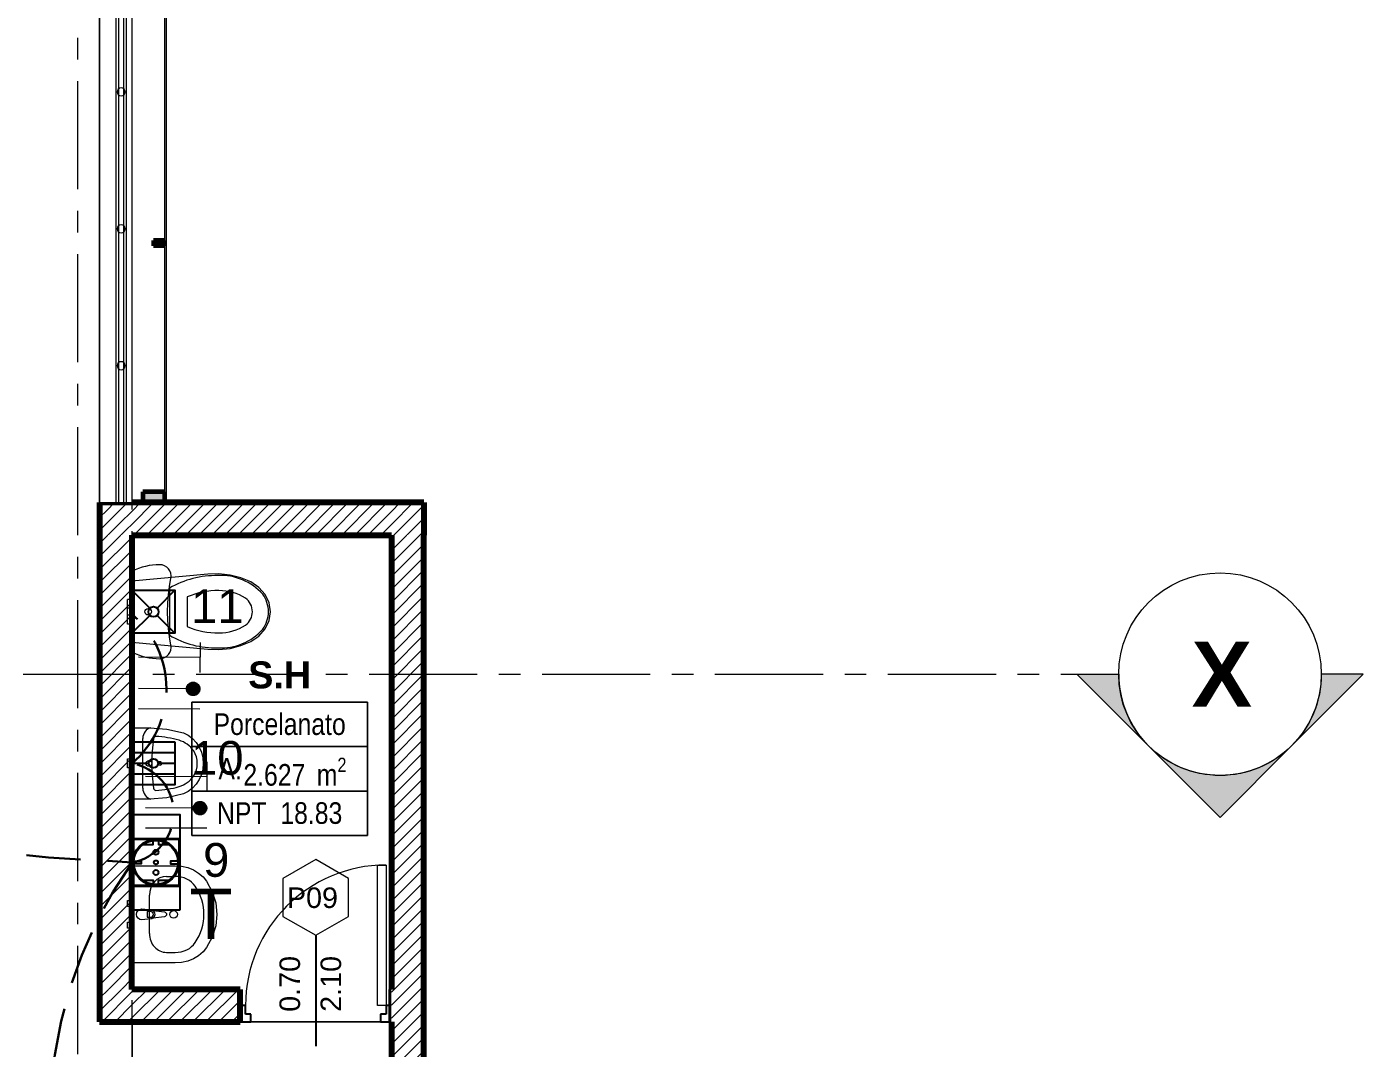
# Model space of a CAD drawing. Header units: inches. Extents: x -19 to 5698, y -728 to 92.
# Drawn here: x 421.08 to 427.27, y 32.68 to 37.4 of the extents above; entities that cross this region are included whole.
import ezdxf
from ezdxf.enums import TextEntityAlignment as Align

# ---------------------------------------------------------------- set-up
doc = ezdxf.new("R2010")
doc.units = ezdxf.units.IN
doc.header["$MEASUREMENT"] = 0
doc.set_wipeout_variables(frame=1)
for name, pattern in [('HIDDEN', [0.375, 0.25, -0.125]), ('Hidden Line', [0.195611, 0.141111, -0.0545]), ('Punto & Raya', [0.65, 0.5, -0.075, 0, -0.075]), ('RAYITAS', [0.375, 0.25, -0.125]), ('Wipeout_Contour', [1, 0, -1])]:
    doc.linetypes.add(name, pattern=pattern)
doc.layers.get('0').update_dxf_attribs({"color": 61})
for name, color, linetype, lineweight in [('00 conduct tomacorr', 120, 'HIDDEN', 30), ('00 IE LUZ EMERGENCIA', 253, 'Continuous', 0), ('T-TECHO-E', 150, 'Continuous', 20), ('TOMACORRIENTE', 22, 'RAYITAS', 9)]:
    doc.layers.add(name, color=color, linetype=linetype, lineweight=lineweight)
for name, color, linetype in [('02 _ ARQ _ ALB _ Ejes Generales', 251, 'Continuous'), ('02 _ ARQ _ ALB _ Muros Interiores', 7, 'Continuous'), ('02 _ ARQ _ ZON _ Espacio.3D', 7, 'Continuous'), ('08 _ STR _ EXT _ 07 Losa Aligerada', 7, 'Continuous'), ('08 _ STR _ EXT _ 09 Vigas', 251, 'Continuous'), ('Acabado - Muros', 7, 'Continuous'), ('Estructura - 04 MURO', 7, 'Continuous'), ('Fluxometro E. Baño', 140, 'Continuous'), ('Fluxometro E. Mingitorio', 117, 'Continuous'), ('Interior - Escaleras & Barandillas', 7, 'Continuous'), ('Interior - Sanitarios', 7, 'Continuous'), ('Marcador - Secciones', 7, 'Continuous'), ('TOMA. HYDROBOX SHUKO S', 7, 'Continuous')]:
    doc.layers.add(name, color=color, linetype=linetype)
doc.styles.add('Annotative', font='arial.ttf')
doc.styles.add('Arial', font='arial.ttf')
doc.styles.add('Estilo_Generado_1', font='swisseb.ttf')
doc.styles.add('Estilo_Generado_4', font='swisse.ttf')
doc.styles.add('Estilo_Generado_8', font='arialbd.ttf')
doc.styles.add('Estilo_Generado_9', font='ARIALN.TTF')
pattern_1 = [(45, (370.000076, 2e-08), (-0.030052038, 0.030052038), [])]

# ---------------------------------------------------------------- blocks, each defined once
blk = doc.blocks.new('TOMA. HYDROBOX SHUKO')
at = {"true_color": 0xafd9aa}
h = blk.add_hatch(dxfattribs=at)
h.set_pattern_fill('ANSI31', color=9, scale=0.67)
h.set_pattern_definition([(45, (0, 0), (-1.5041929, 1.5041929), [])])
edge = h.paths.add_edge_path()
edge.add_arc((53447.4624, 40916.352), 0.008, 0, 360)
edge = h.paths.add_edge_path()
edge.add_arc((53447.4942, 40916.3521), 0.00644, 0, 360)
edge = h.paths.add_edge_path()
edge.add_arc((53447.5258, 40916.352), 0.008, 0, 360)
at = {"color": 32, "true_color": 0xcd6928}
blk.add_lwpolyline([(53447.6441, 40916.427), (53447.6441, 40916.277), (53447.3441, 40916.277), (53447.3441, 40916.427)], close=True, dxfattribs=at)
for points in [[(53447.4199, 40916.277), (53447.5683, 40916.277), (53447.5683, 40916.427), (53447.4199, 40916.427), (53447.4199, 40916.277)], [(53447.4216, 40916.2794), (53447.4216, 40916.4245), (53447.5666, 40916.4245), (53447.5666, 40916.2794), (53447.4216, 40916.2794)], [(53447.4899, 40916.421), (53447.4899, 40916.3978), (53447.4983, 40916.3978), (53447.4983, 40916.421)], [(53447.4254, 40916.3603), (53447.4382, 40916.3603), (53447.4382, 40916.3928)], [(53447.5628, 40916.3603), (53447.55, 40916.3603), (53447.55, 40916.3928)], [(53447.4382, 40916.3111), (53447.4382, 40916.3436), (53447.4254, 40916.3436)], [(53447.55, 40916.3111), (53447.55, 40916.3436), (53447.5628, 40916.3436)], [(53447.4899, 40916.2829), (53447.4899, 40916.3061), (53447.4983, 40916.3061), (53447.4983, 40916.2829)]]:
    blk.add_lwpolyline(points, dxfattribs=at)
for centre, radius in [((53447.4941, 40916.352), 0.0725), ((53447.4941, 40916.352), 0.0692), ((53447.4624, 40916.352), 0.008), ((53447.4942, 40916.3521), 0.00644), ((53447.5258, 40916.352), 0.008)]:
    blk.add_circle(centre, radius, dxfattribs=at)
at = {"color": 30, "true_color": 0xf8991e, "style": 'Arial'}
blk.add_text('T', height=0.1588, rotation=90, dxfattribs=at).set_placement((53447.6558, 40916.525), align=Align.MIDDLE_CENTER)
blk = doc.blocks.new('Flux E Baño')
at = {"layer": 'Fluxometro E. Baño'}
for p, q in [((-0.075, 0.15), (-0.0126, 0.0876)), ((0.075, 0.15), (0.0126, 0.0876)), ((-0.0126, 0.0624), (-0.075, 0)), ((0.0126, 0.0624), (0.075, 0))]:
    blk.add_line(p, q, dxfattribs=at)
blk.add_lwpolyline([(-0.075, 0.15), (0.075, 0.15), (0.075, 0), (-0.075, 0)], close=True, dxfattribs=at)
at = {"layer": 'Fluxometro E. Baño', "color": 242, "true_color": 0xcd2027}
blk.add_circle((0, 0.075), 0.0178, dxfattribs=at)
blk = doc.blocks.new('Flux E Mingitorio')
at = {"layer": 'Fluxometro E. Mingitorio'}
for p, q in [((-0.0382, 0), (-0.0382, 0.15)), ((0, 0.15), (0, 0.0908)), ((0.0377, 0.15), (0.0377, 0)), ((0, 0.0592), (0, 0))]:
    blk.add_line(p, q, dxfattribs=at)
blk.add_lwpolyline([(-0.075, 0.15), (0.075, 0.15), (0.075, 0), (-0.075, 0)], close=True, dxfattribs=at)
at = {"layer": 'Fluxometro E. Mingitorio', "color": 242, "true_color": 0xcd2027}
blk.add_circle((0, 0.075), 0.0158, dxfattribs=at)
blk = doc.blocks.new('a')
at = {"layer": 'TOMACORRIENTE', "ltscale": 0.05}
h = blk.add_hatch(color=4, dxfattribs=at)
edge = h.paths.add_edge_path()
edge.add_arc((0, 0.0752), 0.0211, 0, 360)
at = {"layer": 'TOMACORRIENTE', "color": 4}
for p, q in [((-0.1455, 0.0963), (-0.0515, 0.0963)), ((-0.0985, 0.0963), (-0.0985, -0.0966)), ((0, 0.0963), (0, -0.0963)), ((0.0623, -0.0963), (0.0623, 0.0963))]:
    blk.add_line(p, q, dxfattribs=at)
blk.add_circle((0, 0.0752), 0.0211, dxfattribs=at)
blk = doc.blocks.new('CABLE 3FACE')
at = {"layer": 'T-TECHO-E', "rotation": 59.94170052614085}
blk.add_blockref('a', (0, 0), dxfattribs=at)

msp = doc.modelspace()

# ---------------------------------------------------------------- hatches: boundary and pattern name
at = {"layer": 'Acabado - Muros', "linetype": 'Continuous', "lineweight": 9}
for points in [[(421.7301, 37.5955), (421.7201, 37.5955), (421.7201, 36.4055), (421.7301, 36.4055)], [(421.7301, 36.3955), (421.7201, 36.3955), (421.7201, 35.2305), (421.7301, 35.2305)]]:
    msp.add_hatch(color=250, dxfattribs=at).paths.add_polyline_path(points)
at = {"layer": 'Acabado - Muros', "linetype": 'Continuous', "lineweight": 0}
for points in [[(421.6701, 36.413), (421.6701, 36.388), (421.7201, 36.388), (421.7201, 36.413)], [(421.6201, 35.2505), (421.6201, 35.2005), (421.7201, 35.2005), (421.7201, 35.2505)]]:
    msp.add_hatch(color=254, dxfattribs=at).paths.add_polyline_path(points)
at = {"layer": 'Marcador - Secciones', "linetype": 'Continuous', "lineweight": 13}
for points in [[(425.9403, 34.4067), (426.2716, 34.0755, -0.198912), (426.1344, 34.4067)], [(427.2653, 34.4067), (427.0713, 34.4067, -0.198912), (426.9341, 34.0755)], [(426.9341, 34.0755, -0.414214), (426.2716, 34.0755), (426.6028, 33.7442)]]:
    msp.add_hatch(color=7, dxfattribs=at).paths.add_polyline_path(points)

# ---------------------------------------------------------------- linework, layer by layer
at = {"layer": '02 _ ARQ _ ALB _ Ejes Generales', "color": 251, "linetype": 'Punto & Raya', "lineweight": 13, "true_color": 0x636466}
msp.add_line((421.3201, 3.05), (421.3201, 44.9), dxfattribs=at)
at = {"layer": '02 _ ARQ _ ZON _ Espacio.3D', "color": 251, "linetype": 'Continuous', "lineweight": 13}
for p, q in [((422.6591, 34.2777), (421.8471, 34.2777)), ((421.8471, 34.2777), (421.8471, 33.66)), ((421.8471, 34.2777), (422.6591, 34.2777)), ((421.8471, 34.0718), (421.8471, 34.2777)), ((422.6591, 33.66), (422.6591, 34.2777)), ((422.6591, 34.2777), (422.6591, 34.0718)), ((422.6591, 34.0718), (421.8471, 34.0718)), ((421.8471, 34.0718), (422.6591, 34.0718)), ((421.8471, 33.8659), (421.8471, 34.0718)), ((422.6591, 34.0718), (422.6591, 33.8659)), ((422.6591, 33.8659), (421.8471, 33.8659)), ((421.8471, 33.8659), (422.6591, 33.8659)), ((421.8471, 33.66), (421.8471, 33.8659)), ((422.6591, 33.8659), (422.6591, 33.66)), ((421.8471, 33.66), (422.6591, 33.66)), ((422.6591, 33.66), (421.8471, 33.66))]:
    msp.add_line(p, q, dxfattribs=at)
at = {"layer": '02 _ ARQ _ ZON _ Espacio.3D', "color": 254, "linetype": 'Continuous', "lineweight": 0, "flags": 128}
msp.add_lwpolyline([(414.0701, 31), (414.5701, 31), (414.5701, 29.75), (420.57, 29.75), (420.5701, 30.2), (421.0701, 30.2), (421.0701, 30.7), (421.42, 30.7), (421.42, 31.9), (422.7701, 31.8991), (422.7701, 32.7991), (421.42, 32.7991), (421.42, 39), (421.0701, 39), (421.0701, 39.4), (420.6701, 39.4), (420.67, 39.7505), (414.57, 39.7505), (414.5701, 39), (414.0701, 39)], dxfattribs=at)
at = {"layer": '02 _ ARQ _ ZON _ Espacio.3D', "color": 9, "linetype": 'Continuous', "lineweight": 5, "flags": 128}
msp.add_lwpolyline([(421.57, 32.9491), (422.0701, 32.9491), (422.0701, 32.7991), (422.7701, 32.7991), (422.7701, 35.0505), (421.5701, 35.0505)], close=True, dxfattribs=at)
at = {"layer": '08 _ STR _ EXT _ 07 Losa Aligerada', "color": 7, "linetype": 'Continuous', "lineweight": 18, "flags": 128}
msp.add_lwpolyline([(421.5701, 26.75), (421.5701, 29.7), (421.5701, 35.2005), (421.5701, 39.9), (413.6701, 39.9), (405.926, 39.9), (405.926, 40.9), (401.2189, 40.9), (401.2189, 39.9), (396.1353, 39.9), (396.1353, 40.6), (396.4817, 40.6), (396.4817, 40.8), (393.5701, 40.8), (393.5701, 39.9), (392.5702, 39.9)], dxfattribs=at)
msp.add_lwpolyline([(422.9201, 29.7), (422.9201, 35.2005), (421.5701, 35.2005), (421.5701, 29.7)], close=True, dxfattribs=at)
at = {"layer": 'Acabado - Muros', "color": 7, "linetype": 'Continuous', "lineweight": 60}
for p, q in [((421.6701, 36.413), (421.6701, 36.388)), ((421.7201, 36.413), (421.6701, 36.413)), ((421.7201, 36.413), (421.7201, 36.388)), ((421.7201, 36.388), (421.6701, 36.388)), ((421.6201, 35.2505), (421.6201, 35.2005)), ((421.7201, 35.2505), (421.6201, 35.2505)), ((421.7201, 35.2505), (421.7201, 35.2005)), ((421.7201, 35.2005), (421.6201, 35.2005))]:
    msp.add_line(p, q, dxfattribs=at)
at = {"layer": 'Acabado - Muros', "color": 7, "linetype": 'Continuous', "lineweight": 13, "flags": 128}
for points in [[(421.7301, 37.5955), (421.7201, 37.5955), (421.7201, 36.4055), (421.7301, 36.4055)], [(421.7301, 36.3955), (421.7201, 36.3955), (421.7201, 35.2305), (421.7301, 35.2305)]]:
    msp.add_lwpolyline(points, close=True, dxfattribs=at)
at = {"layer": 'Estructura - 04 MURO', "color": 165, "linetype": 'Continuous', "lineweight": 15}
for p, q in [((422.7051, 32.8741), (422.7051, 33.5241)), ((422.7051, 33.5241), (422.7451, 33.5241)), ((422.7451, 33.5241), (422.7451, 32.8741)), ((422.7451, 32.8741), (422.7051, 32.8741))]:
    msp.add_line(p, q, dxfattribs=at)
at = {"layer": 'Estructura - 04 MURO', "color": 152, "linetype": 'Continuous', "lineweight": 25}
msp.add_line((422.4201, 33.1991), (422.4201, 32.6866), dxfattribs=at)
at = {"layer": 'Estructura - 04 MURO', "color": 7, "linetype": 'Continuous', "lineweight": 80}
for p, q in [((422.7701, 32.8741), (422.7701, 32.9491)), ((422.7701, 32.8741), (422.7701, 32.9491)), ((422.7701, 32.7991), (422.7701, 32.8741)), ((422.7701, 32.7991), (422.7701, 32.8741)), ((422.7701, 32.7991), (422.7701, 32.8741))]:
    msp.add_line(p, q, dxfattribs=at)
at = {"layer": 'Estructura - 04 MURO', "color": 165, "linetype": 'Continuous', "lineweight": 25}
for p, q in [((422.1201, 32.7991), (422.1201, 32.8341)), ((422.7451, 32.8341), (422.7201, 32.8341)), ((422.7201, 32.8341), (422.7201, 32.7991)), ((422.7701, 32.8741), (422.7451, 32.8741)), ((422.7451, 32.8741), (422.7451, 32.8341)), ((422.7701, 32.7991), (422.7701, 32.8741)), ((422.7201, 32.7991), (422.7701, 32.7991))]:
    msp.add_line(p, q, dxfattribs=at)
at = {"layer": 'Estructura - 04 MURO', "color": 251, "linetype": 'Continuous', "lineweight": 13, "flags": 128}
msp.add_lwpolyline([(422.4201, 33.5491), (422.2685, 33.4616), (422.2685, 33.2866), (422.4201, 33.1991), (422.5716, 33.2866), (422.5716, 33.4616)], close=True, dxfattribs=at)
at = {"layer": 'Interior - Sanitarios', "color": 205, "linetype": 'Continuous', "lineweight": 13}
for p, q in [((421.7431, 34.8047), (421.7431, 34.6958)), ((421.8256, 34.7646), (421.8256, 34.6958)), ((421.7431, 34.6958), (421.7431, 34.5869)), ((421.8256, 34.6958), (421.8256, 34.627)), ((421.6202, 33.8792), (421.6202, 34.1091)), ((421.7299, 33.4717), (421.7699, 33.4717)), ((421.6506, 33.2068), (421.6506, 33.3848)), ((421.6554, 33.3094), (421.6405, 33.3094)), ((421.6405, 33.3094), (421.6405, 33.2822)), ((421.6405, 33.2822), (421.6554, 33.2822)), ((421.7299, 33.1199), (421.7699, 33.1199))]:
    msp.add_line(p, q, dxfattribs=at)
at = {"layer": 'Interior - Sanitarios', "color": 205, "linetype": 'Continuous', "lineweight": 13, "flags": 128}
msp.add_lwpolyline([(421.6485, 33.9807, -1), (421.6485, 34.0077, -1)], format="xyb", close=True, dxfattribs=at)
at = {"layer": 'Interior - Sanitarios', "color": 205, "linetype": 'Continuous', "lineweight": 13}
msp.add_circle((421.7624, 33.2958), 0.0175, dxfattribs=at)
for centre, radius, start, end in [((421.6554, 33.2958), 0.0136, 270, 90), ((421.6556, 33.2958), 0.0211, 302.77103, 57.22897)]:
    msp.add_arc(centre, radius, start, end, dxfattribs=at)
for centre, major_axis, ratio, start_param, end_param in [((421.958, 34.4377), (0.4255, 0), 0.999377, 1.547178, 2.100199), ((421.9823, 34.6063), (0.2571, 0), 0.999377, 0.725935, 1.626524), ((421.9677, 34.4313), (0.3624, 0), 0.999377, 1.557891, 1.973619), ((421.9716, 34.5609), (0.2328, 0), 0.999377, 1.009878, 1.567543), ((422.0489, 34.695), (0.0783, 0), 0.999377, 0.010391, 0.933696), ((422.0628, 34.695), (0.1386, 0), 0.999377, 0.005861, 0.632505), ((422.0489, 34.6966), (0.0783, 0), 0.999377, 5.34949, 6.272794), ((422.0628, 34.6966), (0.1386, 0), 0.999377, 5.650681, 6.277325), ((421.9677, 34.9603), (0.3624, 0), 0.999377, 4.309564, 4.725291), ((421.9716, 34.8307), (0.2328, 0), 0.999377, 4.715638, 5.273303), ((421.958, 34.9539), (0.4255, 0), 0.999377, 4.182984, 4.736005), ((421.9823, 34.7853), (0.2571, 0), 0.999377, 4.656658, 5.557246), ((421.6679, 34.1091), (0, 0.0513), 0.93164, 0.221788, 1.570796), ((422.413, 33.9942), (0, 0.806), 0.93164, 1.428537, 1.713056), ((421.6819, 34.106), (0, 0.0133), 0.93164, 0.085797, 1.387931), ((421.6535, 33.5542), (0, 0.5658), 0.93164, 6.025138, 6.231302), ((421.7513, 33.9646), (0, 0.1423), 0.93164, 5.375998, 6.001918), ((421.7726, 33.9942), (0, 0.1065), 0.93164, 4.135515, 5.289263), ((421.6679, 33.8792), (0, 0.0513), 0.93164, 1.570796, 2.919805), ((421.6819, 33.8823), (0, 0.0133), 0.93164, 1.753661, 3.055796), ((421.6535, 34.4341), (0, 0.5658), 0.93164, 3.193476, 3.39964), ((421.7513, 34.0238), (0, 0.1423), 0.93164, 3.42286, 4.04878), ((421.7299, 33.3847), (0, 0.087), 0.9125, 0, 1.570796), ((421.7699, 33.3848), (0.1057, 0), 0.821452, 0.496975, 1.570796), ((421.57, 33.2958), (0.3331, 0), 0.821452, 5.78621, 6.78016), ((421.7299, 33.2069), (0, 0.087), 0.9125, 1.570796, 3.141593), ((421.7699, 33.2068), (0.1057, 0), 0.821452, 4.712389, 5.78621)]:
    msp.add_ellipse(centre, major_axis=major_axis, ratio=ratio, start_param=start_param, end_param=end_param, dxfattribs=at)
for centre, major_axis, ratio in [((421.645, 34.6958), (0, 0.015), 0.999724), ((421.6991, 33.9938), (0, 0.00926), 0.93164)]:
    msp.add_ellipse(centre, major_axis=major_axis, ratio=ratio, dxfattribs=at)
at = {"layer": 'Marcador - Secciones', "color": 7, "linetype": 'Continuous', "lineweight": 13, "flags": 128}
for points in [[(425.9403, 34.4067), (426.1344, 34.4067, 0.198912), (426.2716, 34.0755)], [(427.2653, 34.4067), (427.0713, 34.4067, -0.198912), (426.9341, 34.0755)], [(426.9341, 34.0755, -0.414214), (426.2716, 34.0755), (426.6028, 33.7442)]]:
    msp.add_lwpolyline(points, format="xyb", close=True, dxfattribs=at)
at = {"layer": 'Marcador - Secciones', "color": 7, "linetype": 'Continuous', "lineweight": 13}
msp.add_circle((426.6028, 34.4067), 0.4685, dxfattribs=at)

# ---------------------------------------------------------------- texts
at = {"layer": '00 IE LUZ EMERGENCIA', "style": 'Annotative'}
for tag, p in [('11', (421.8432, 34.6436, 0)), ('10', (421.8432, 33.9416, 0)), ('9', (421.8988, 33.4697))]:
    msp.add_attdef(tag, p, '', height=0.1562, dxfattribs=at)
at = {"layer": '02 _ ARQ _ ZON _ Espacio.3D', "color": 251, "lineweight": 25, "attachment_point": 2}
for s, insert, char_height, style in [('\\A1;{\\pqc;\\pt0;\\fArial|b1|i0|c0|p34;S.H}', (422.2531, 34.4661), 0.125, 'Estilo_Generado_8'), ('\\A1;{\\pqc;\\pt0;\\fArial Narrow|b0|i0|c0|p34;Porcelanato}', (422.2531, 34.2258), 0.1, 'Estilo_Generado_9'), ('\\A1;{\\pqc;\\pt0;\\fArial Narrow|b0|i0|c0|p34;A: }', (422.024, 34.0199), 0.1, 'Estilo_Generado_9'), ('\\A1;{\\pqc;\\pt0,0.3;\\fArial Narrow|b0|i0|c0|p34;2.627\\fArial Narrow|b0|i0|c0|p34;\\A1{\\H.66x;\\S^  ;}\\fArial Narrow|b0|i0|c0|p34; m\\fArial Narrow|b0|i0|c0|p34;\\A1{\\H.66x;\\S2^  ;}}', (422.3237, 34.0204), 0.1, 'Estilo_Generado_9'), ('\\A1;{\\pqc;\\pt0;\\fArial Narrow|b0|i0|c0|p34;NPT  18.83}', (422.2531, 33.8145), 0.1, 'Estilo_Generado_9')]:
    msp.add_mtext(s, dxfattribs=dict(at, insert=insert, char_height=char_height, style=style))
at = {"layer": 'Estructura - 04 MURO', "color": 251, "lineweight": 25, "char_height": 0.095, "attachment_point": 7, "style": 'Estilo_Generado_4'}
for s, insert, rotation in [('\\A1;{\\pql;\\pt0;\\fSwis721 Ex BT|b0|i0|c0|p34;P09\\fSwis721 Ex BT|b0|i0|c0|p34;\\fSwis721 Ex BT|b0|i0|c0|p34;\\fSwis721 Ex BT|b0|i0|c0|p34;}', (422.2867, 33.324), 359.99998), ('\\A1;{\\pql;\\pt0;\\fSwis721 Ex BT|b0|i0|c0|p34;0.70\\fSwis721 Ex BT|b0|i0|c0|p34;\\A1{\\H.66x;\\S^  ;}\\fSwis721 Ex BT|b0|i0|c0|p34;\\fSwis721 Ex BT|b0|i0|c0|p34;}', (422.375, 32.8451), 89.99998), ('\\A1;{\\pql;\\pt0;\\fSwis721 Ex BT|b0|i0|c0|p34;2.10\\fSwis721 Ex BT|b0|i0|c0|p34;\\A1{\\H.66x;\\S^  ;}\\fSwis721 Ex BT|b0|i0|c0|p34;\\fSwis721 Ex BT|b0|i0|c0|p34;}', (422.565, 32.8451), 89.99998)]:
    msp.add_mtext(s, dxfattribs=dict(at, insert=insert, rotation=rotation))
at = {"layer": 'Marcador - Secciones', "color": 5, "lineweight": 25, "insert": (426.7509, 34.2567), "char_height": 0.3, "attachment_point": 9, "style": 'Estilo_Generado_1'}
msp.add_mtext('\\A1;{\\pqr;\\pt0;\\fSwis721 Ex BT|b1|i0|c0|p34;X}', dxfattribs=at)

# ---------------------------------------------------------------- next in the draw order: wipeouts: each hides what was drawn before it
at = {"color": 254, "linetype": 'Wipeout_Contour', "lineweight": 0, "ltscale": 9804.178614}
msp.add_wipeout([(421.4201, 35.2005), (421.4201, 35.0505), (421.5701, 35.0505)], dxfattribs=at).dxf.layer = 'Estructura - 04 MURO'
at = {"color": 254, "linetype": 'Wipeout_Contour', "lineweight": 0, "ltscale": 9807.378331}
msp.add_wipeout([(422.7701, 35.0505), (422.9201, 35.0505), (422.9201, 35.2005)], dxfattribs=at).dxf.layer = 'Estructura - 04 MURO'
at = {"color": 254, "linetype": 'Wipeout_Contour', "lineweight": 0, "ltscale": 9803.258637}
msp.add_wipeout([(421.57, 32.9491), (421.42, 32.7991), (421.57, 32.7991)], dxfattribs=at).dxf.layer = 'Estructura - 04 MURO'

# ---------------------------------------------------------------- next in the draw order: hatches: boundary and pattern name
at = {"layer": 'Estructura - 04 MURO', "linetype": 'Continuous', "lineweight": 5}
h = msp.add_hatch(dxfattribs=at)
h.set_pattern_fill('LADRILLO_COMÚN_0002', color=250, style=0, pattern_type=2)
h.set_pattern_definition(pattern_1)
h.paths.add_polyline_path([(421.4201, 35.2005), (421.4201, 35.0505), (421.5701, 35.0505)])
h = msp.add_hatch(dxfattribs=at)
h.set_pattern_fill('LADRILLO_COMÚN_0002', color=250, style=0, pattern_type=2)
h.set_pattern_definition(pattern_1)
h.paths.add_polyline_path([(422.7701, 35.0505), (422.9201, 35.0505), (422.9201, 35.2005)])
h = msp.add_hatch(dxfattribs=at)
h.set_pattern_fill('LADRILLO_COMÚN_0002', color=250, style=0, pattern_type=2)
h.set_pattern_definition(pattern_1)
h.paths.add_polyline_path([(421.57, 32.9491), (421.42, 32.7991), (421.57, 32.7991)])

# ---------------------------------------------------------------- next in the draw order: wipeouts: each hides what was drawn before it
at = {"color": 254, "linetype": 'Wipeout_Contour', "lineweight": 0, "ltscale": 9808.240637}
msp.add_wipeout([(422.7701, 35.0505), (422.9201, 35.2005), (422.7701, 35.2005)], dxfattribs=at).dxf.layer = 'Estructura - 04 MURO'

# ---------------------------------------------------------------- next in the draw order: hatches: boundary and pattern name
at = {"layer": 'Estructura - 04 MURO', "linetype": 'Continuous', "lineweight": 5}
h = msp.add_hatch(dxfattribs=at)
h.set_pattern_fill('LADRILLO_COMÚN_0002', color=250, style=0, pattern_type=2)
h.set_pattern_definition(pattern_1)
h.paths.add_polyline_path([(422.7701, 35.0505), (422.9201, 35.2005), (422.7701, 35.2005)])

# ---------------------------------------------------------------- next in the draw order: linework, layer by layer
at = {"layer": 'Estructura - 04 MURO', "color": 7, "linetype": 'Continuous', "lineweight": 80, "flags": 128}
msp.add_lwpolyline([(422.9201, 35.2005), (422.9201, 35.0505)], dxfattribs=at)

# ---------------------------------------------------------------- next in the draw order: wipeouts: each hides what was drawn before it
at = {"color": 254, "linetype": 'Wipeout_Contour', "lineweight": 0, "ltscale": 13074.379565}
msp.add_wipeout([(421.5701, 35.0505), (422.7701, 35.0505), (422.7701, 35.2005), (421.5701, 35.2005)], dxfattribs=at).dxf.layer = 'Estructura - 04 MURO'

# ---------------------------------------------------------------- next in the draw order: hatches: boundary and pattern name
at = {"layer": 'Estructura - 04 MURO', "linetype": 'Continuous', "lineweight": 5}
h = msp.add_hatch(dxfattribs=at)
h.set_pattern_fill('LADRILLO_COMÚN_0002', color=250, style=0, pattern_type=2)
h.set_pattern_definition(pattern_1)
h.paths.add_polyline_path([(421.5701, 35.0505), (422.7701, 35.0505), (422.7701, 35.2005), (421.5701, 35.2005)])

# ---------------------------------------------------------------- next in the draw order: wipeouts: each hides what was drawn before it
at = {"color": 254, "linetype": 'Wipeout_Contour', "lineweight": 0, "ltscale": 9803.341096}
msp.add_wipeout([(421.4201, 35.2005), (421.5701, 35.0505), (421.5701, 35.2005)], dxfattribs=at).dxf.layer = 'Estructura - 04 MURO'

# ---------------------------------------------------------------- next in the draw order: hatches: boundary and pattern name
at = {"layer": 'Estructura - 04 MURO', "linetype": 'Continuous', "lineweight": 5}
h = msp.add_hatch(dxfattribs=at)
h.set_pattern_fill('LADRILLO_COMÚN_0002', color=250, style=0, pattern_type=2)
h.set_pattern_definition(pattern_1)
h.paths.add_polyline_path([(421.4201, 35.2005), (421.5701, 35.0505), (421.5701, 35.2005)])

# ---------------------------------------------------------------- next in the draw order: linework, layer by layer
at = {"layer": 'Estructura - 04 MURO', "color": 7, "linetype": 'Continuous', "lineweight": 80, "flags": 128}
for points in [[(421.4201, 35.2005), (421.4201, 35.0505)], [(422.9201, 35.2005), (421.4201, 35.2005)], [(421.5701, 35.0505), (422.7701, 35.0505)]]:
    msp.add_lwpolyline(points, dxfattribs=at)

# ---------------------------------------------------------------- next in the draw order: wipeouts: each hides what was drawn before it
at = {"color": 254, "linetype": 'Wipeout_Contour', "lineweight": 0, "ltscale": 13071.76906}
msp.add_wipeout([(421.4201, 39), (421.4201, 35.2005), (421.5701, 35.2005), (421.5701, 39)], dxfattribs=at).dxf.layer = '02 _ ARQ _ ALB _ Muros Interiores'
at = {"color": 254, "linetype": 'Wipeout_Contour', "lineweight": 0, "ltscale": 13071.632721}
msp.add_wipeout([(421.4201, 35.0505), (421.42, 32.9491), (421.57, 32.9491), (421.5701, 35.0505)], dxfattribs=at).dxf.layer = 'Estructura - 04 MURO'

# ---------------------------------------------------------------- next in the draw order: hatches: boundary and pattern name
at = {"layer": 'Estructura - 04 MURO', "linetype": 'Continuous', "lineweight": 5}
h = msp.add_hatch(dxfattribs=at)
h.set_pattern_fill('LADRILLO_COMÚN_0002', color=250, style=0, pattern_type=2)
h.set_pattern_definition(pattern_1)
h.paths.add_polyline_path([(421.4201, 35.0505), (421.42, 32.9491), (421.57, 32.9491), (421.5701, 35.0505)])

# ---------------------------------------------------------------- next in the draw order: linework, layer by layer
at = {"layer": '00 conduct tomacorr'}
for centre, radius, start, end in [((421.8234, 41.1642), 7.6322, 222.19375, 268.09804), ((421.2762, 34.3393), 0.4533, 310.41383, 49.59299), ((421.5299, 33.7652), 0.2325, 279.93682, 80.0569)]:
    msp.add_arc(centre, radius, start, end, dxfattribs=at)
at = {"layer": '02 _ ARQ _ ALB _ Muros Interiores', "color": 7, "linetype": 'Continuous', "lineweight": 13, "flags": 128}
for points in [[(421.4201, 39), (421.4201, 35.2005)], [(421.5701, 35.2005), (421.5701, 39)], [(421.4201, 35.2005), (421.5701, 35.2005)]]:
    msp.add_lwpolyline(points, dxfattribs=at)
at = {"layer": 'Interior - Escaleras & Barandillas', "color": 161, "linetype": 'Continuous', "lineweight": 13, "flags": 128}
for points in [[(421.5451, 39), (421.4951, 39), (421.4951, 35.2005), (421.5451, 35.2005)], [(421.5326, 39), (421.5076, 39), (421.5076, 35.2005), (421.5326, 35.2005)], [(421.5326, 39), (421.5076, 39), (421.5076, 35.2005), (421.5326, 35.2005)], [(421.5326, 39), (421.5076, 39), (421.5076, 35.2005), (421.5326, 35.2005)]]:
    msp.add_lwpolyline(points, close=True, dxfattribs=at)
for points in [[(421.5013, 37.1002, 1), (421.5388, 37.1002, 1)], [(421.5013, 36.467, 1), (421.5388, 36.467, 1)], [(421.5013, 35.8337, 1), (421.5388, 35.8337, 1)]]:
    msp.add_lwpolyline(points, format="xyb", close=True, dxfattribs=at)
at = {"layer": 'Interior - Sanitarios', "color": 205, "linetype": 'Continuous', "lineweight": 13}
for p, q in [((421.55, 34.7361), (421.55, 34.7528)), ((421.57, 34.7528), (421.55, 34.7528)), ((421.57, 34.7361), (421.57, 34.7528)), ((421.55, 34.7118), (421.55, 34.7361)), ((421.55, 34.7071), (421.55, 34.7118)), ((421.57, 34.7118), (421.55, 34.7118)), ((421.55, 34.6958), (421.55, 34.7071)), ((421.55, 34.6845), (421.55, 34.6958)), ((421.55, 34.6798), (421.55, 34.6845)), ((421.57, 34.7118), (421.57, 34.7361)), ((421.57, 34.7071), (421.57, 34.7118)), ((421.57, 34.6958), (421.57, 34.7071)), ((421.57, 34.6845), (421.57, 34.6958)), ((421.57, 34.6798), (421.57, 34.6845)), ((421.57, 34.6798), (421.55, 34.6798)), ((421.55, 34.6555), (421.55, 34.6798)), ((421.55, 34.6388), (421.55, 34.6555)), ((421.57, 34.6388), (421.55, 34.6388)), ((421.57, 34.6555), (421.57, 34.6798)), ((421.57, 34.6388), (421.57, 34.6555))]:
    msp.add_line(p, q, dxfattribs=at)
at = {"layer": 'Interior - Sanitarios', "color": 205, "linetype": 'Continuous', "lineweight": 13, "flags": 128}
for points in [[(421.57, 34.509), (421.5851, 34.5019), (421.6006, 34.4957), (421.6164, 34.4904), (421.6325, 34.4861), (421.6488, 34.4827), (421.6653, 34.4803), (421.6819, 34.4788), (421.6985, 34.4783), (421.7101, 34.4796), (421.721, 34.4834), (421.7309, 34.4895), (421.7392, 34.4976), (421.7455, 34.5073), (421.7495, 34.5182), (421.751, 34.5297), (421.75, 34.5413), (421.7432, 34.5796), (421.7384, 34.6182), (421.7354, 34.6569), (421.7345, 34.6958), (421.7354, 34.7347), (421.7384, 34.7734), (421.7432, 34.812), (421.75, 34.8503), (421.751, 34.8619), (421.7495, 34.8734), (421.7455, 34.8843), (421.7392, 34.894), (421.7309, 34.9021), (421.721, 34.9082), (421.7101, 34.912), (421.6985, 34.9133), (421.6819, 34.9128), (421.6653, 34.9113), (421.6488, 34.9089), (421.6325, 34.9055), (421.6164, 34.9012), (421.6006, 34.8959), (421.5851, 34.8897), (421.57, 34.8826)], [(422.0235, 34.5264), (422.0732, 34.5388), (422.1201, 34.5578), (422.1573, 34.5834), (422.1859, 34.6164), (422.2038, 34.6548), (422.21, 34.6958), (422.2038, 34.7369), (422.1859, 34.7752), (422.1573, 34.8082), (422.1201, 34.8338), (422.0732, 34.8528), (422.0235, 34.8652), (421.9721, 34.8707), (421.9204, 34.8692), (421.57, 34.8368), (421.57, 34.5548), (421.9204, 34.5225), (421.9721, 34.5209)], [(421.8078, 33.8531), (421.7312, 33.8352), (421.653, 33.8292), (421.57, 33.8292), (421.57, 34.1592), (421.653, 34.1592), (421.7312, 34.1532), (421.8078, 34.1353), (421.83, 34.1242), (421.85, 34.1093), (421.8673, 34.0908), (421.8813, 34.0693), (421.8916, 34.0456), (421.8979, 34.0203), (421.9, 33.9942), (421.8979, 33.9681), (421.8916, 33.9428), (421.8813, 33.9191), (421.8673, 33.8976), (421.85, 33.8791), (421.83, 33.8641)], [(421.57, 34.0152), (421.57, 33.9732), (421.55, 33.9732), (421.55, 34.0152)], [(421.57, 33.5206), (421.7699, 33.5206), (421.7993, 33.5184), (421.8278, 33.512), (421.8544, 33.5015), (421.8784, 33.4872), (421.8988, 33.4697), (421.9152, 33.4495), (421.9413, 33.4007), (421.9572, 33.349), (421.9626, 33.2958), (421.9572, 33.2426), (421.9413, 33.1909), (421.9152, 33.1421), (421.8988, 33.1219), (421.8784, 33.1044), (421.8544, 33.0901), (421.8278, 33.0796), (421.7993, 33.0732), (421.7699, 33.071), (421.57, 33.071)], [(421.57, 33.3593), (421.57, 33.3323), (421.55, 33.3323), (421.55, 33.3593)], [(421.57, 33.2593), (421.57, 33.2323), (421.55, 33.2323), (421.55, 33.2593)]]:
    msp.add_lwpolyline(points, close=True, dxfattribs=at)
msp.add_lwpolyline([(421.6156, 33.3208), (421.6575, 33.3168, -0.12102), (421.667, 33.3135), (421.72, 33.3069, -0.882566), (421.72, 33.2847), (421.667, 33.2781, -0.12102), (421.6575, 33.2748), (421.6156, 33.2708, -1)], format="xyb", close=True, dxfattribs=at)

# ---------------------------------------------------------------- next in the draw order: block references
at = {"layer": '00 conduct tomacorr', "xscale": 1.47256122672843, "yscale": 1.47256122672843, "zscale": 1.47256122672843, "rotation": 209.7894777823319}
for p in [(421.7423, 34.3393), (421.7741, 33.7879)]:
    msp.add_blockref('CABLE 3FACE', p, dxfattribs=at)
at = {"layer": 'Fluxometro E. Mingitorio', "xscale": 1.326124489380591, "yscale": 1.326124489380591, "zscale": 1.326124489380591}
msp.add_blockref('Flux E Baño', (421.6695, 34.5963), dxfattribs=at)
at = {"layer": 'Fluxometro E. Mingitorio', "xscale": 1.326124489380591, "yscale": 1.326124489380591, "zscale": 1.326124489380591, "rotation": 269.999999999996}
msp.add_blockref('Flux E Mingitorio', (421.57, 33.9942), dxfattribs=at)
at = {"layer": 'TOMA. HYDROBOX SHUKO S', "xscale": 1.47256122672843, "yscale": 1.47256122672843, "zscale": 1.47256122672843, "rotation": 270}
msp.add_blockref('TOMA. HYDROBOX SHUKO', (-59830.1529, 78738.2437), dxfattribs=at)

# ---------------------------------------------------------------- next in the draw order: wipeouts: each hides what was drawn before it
at = {"color": 254, "linetype": 'Wipeout_Contour', "lineweight": 0, "ltscale": 9804.120104}
msp.add_wipeout([(421.42, 32.9491), (421.42, 32.7991), (421.57, 32.9491)], dxfattribs=at).dxf.layer = 'Estructura - 04 MURO'

# ---------------------------------------------------------------- next in the draw order: hatches: boundary and pattern name
at = {"layer": 'Estructura - 04 MURO', "linetype": 'Continuous', "lineweight": 5}
h = msp.add_hatch(dxfattribs=at)
h.set_pattern_fill('LADRILLO_COMÚN_0002', color=250, style=0, pattern_type=2)
h.set_pattern_definition(pattern_1)
h.paths.add_polyline_path([(421.42, 32.9491), (421.42, 32.7991), (421.57, 32.9491)])

# ---------------------------------------------------------------- next in the draw order: linework, layer by layer
at = {"layer": 'Estructura - 04 MURO', "color": 7, "linetype": 'Continuous', "lineweight": 80, "flags": 128}
for points in [[(421.4201, 35.0505), (421.42, 32.7991)], [(421.57, 32.9491), (421.5701, 35.0505)], [(421.42, 32.7991), (421.57, 32.7991)]]:
    msp.add_lwpolyline(points, dxfattribs=at)

# ---------------------------------------------------------------- next in the draw order: wipeouts: each hides what was drawn before it
at = {"color": 254, "linetype": 'Wipeout_Contour', "lineweight": 0, "ltscale": 13072.885816}
msp.add_wipeout([(421.57, 32.9491), (421.57, 32.7991), (422.0701, 32.7991), (422.0701, 32.9491)], dxfattribs=at).dxf.layer = 'Estructura - 04 MURO'

# ---------------------------------------------------------------- next in the draw order: hatches: boundary and pattern name
at = {"layer": 'Estructura - 04 MURO', "linetype": 'Continuous', "lineweight": 5}
h = msp.add_hatch(dxfattribs=at)
h.set_pattern_fill('LADRILLO_COMÚN_0002', color=250, style=0, pattern_type=2)
h.set_pattern_definition(pattern_1)
h.paths.add_polyline_path([(421.57, 32.9491), (421.57, 32.7991), (422.0701, 32.7991), (422.0701, 32.9491)])

# ---------------------------------------------------------------- next in the draw order: linework, layer by layer
at = {"layer": '00 conduct tomacorr'}
msp.add_arc((423.2839, 32.3313), 2.095, 144.8901, 215.10835, dxfattribs=at)
at = {"layer": '08 _ STR _ EXT _ 09 Vigas', "color": 251, "linetype": 'Hidden Line', "lineweight": 13, "true_color": 0x636466}
msp.add_line((421.5701, 7.2), (421.5701, 39.9), dxfattribs=at)
at = {"layer": 'Estructura - 04 MURO', "color": 7, "linetype": 'Continuous', "lineweight": 80}
for p, q in [((422.0701, 32.8741), (422.0701, 32.9491)), ((422.0701, 32.8741), (422.0701, 32.9491)), ((422.0701, 32.7991), (422.0701, 32.8741)), ((422.0701, 32.7991), (422.0701, 32.8741)), ((422.0701, 32.7991), (422.0701, 32.8741))]:
    msp.add_line(p, q, dxfattribs=at)
at = {"layer": 'Estructura - 04 MURO', "color": 165, "linetype": 'Continuous', "lineweight": 25}
for p, q in [((422.0951, 32.8741), (422.0701, 32.8741)), ((422.0701, 32.8741), (422.0701, 32.7991)), ((422.0951, 32.8341), (422.0951, 32.8741)), ((422.1201, 32.8341), (422.0951, 32.8341)), ((422.0701, 32.7991), (422.1201, 32.7991))]:
    msp.add_line(p, q, dxfattribs=at)
at = {"layer": 'Estructura - 04 MURO', "color": 7, "linetype": 'Continuous', "lineweight": 80, "flags": 128}
for points in [[(422.0701, 32.9491), (421.57, 32.9491)], [(421.57, 32.7991), (422.0701, 32.7991)]]:
    msp.add_lwpolyline(points, dxfattribs=at)
at = {"layer": 'Estructura - 04 MURO', "color": 165, "linetype": 'Continuous', "lineweight": 15}
msp.add_arc((422.7451, 32.8741), 0.65, 89.99998, 179.99998, dxfattribs=at)

# ---------------------------------------------------------------- next in the draw order: wipeouts: each hides what was drawn before it
at = {"color": 254, "linetype": 'Wipeout_Contour', "lineweight": 0, "ltscale": 13076.972848}
msp.add_wipeout([(422.7701, 35.0505), (422.7701, 29.85), (422.9201, 29.85), (422.9201, 35.0505)], dxfattribs=at).dxf.layer = 'Estructura - 04 MURO'

# ---------------------------------------------------------------- next in the draw order: hatches: boundary and pattern name
at = {"layer": 'Estructura - 04 MURO', "linetype": 'Continuous', "lineweight": 5}
h = msp.add_hatch(dxfattribs=at)
h.set_pattern_fill('LADRILLO_COMÚN_0002', color=250, style=0, pattern_type=2)
h.set_pattern_definition(pattern_1)
h.paths.add_polyline_path([(422.7701, 35.0505), (422.7701, 29.85), (422.9201, 29.85), (422.9201, 35.0505)])

# ---------------------------------------------------------------- next in the draw order: linework, layer by layer
at = {"layer": 'Estructura - 04 MURO', "color": 7, "linetype": 'Continuous', "lineweight": 80, "flags": 128}
for points in [[(422.7701, 35.0505), (422.7701, 32.9491)], [(422.9201, 29.7), (422.9201, 35.0505)], [(422.7701, 32.7991), (422.7701, 31.8991)]]:
    msp.add_lwpolyline(points, dxfattribs=at)
at = {"layer": 'Marcador - Secciones', "color": 251, "linetype": 'Punto & Raya', "lineweight": 13, "true_color": 0x636466}
msp.add_line((374.6667, 34.4067), (425.9403, 34.4067), dxfattribs=at)

doc.saveas('drawing.dxf')
